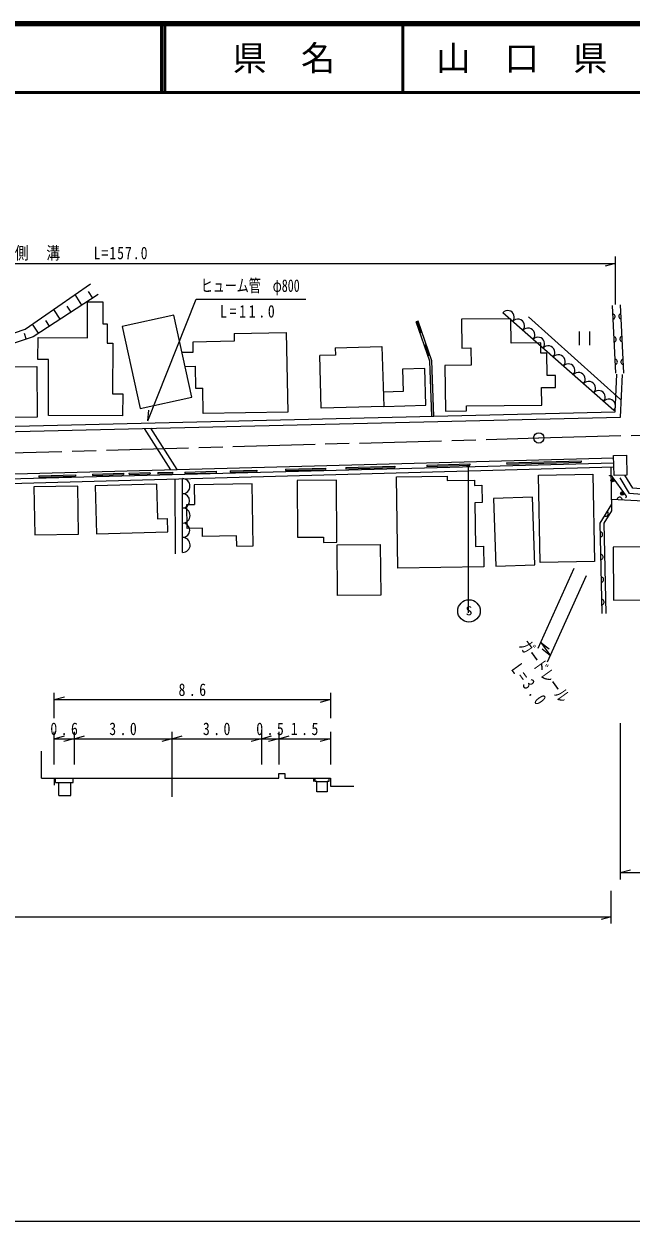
# Model space of a CAD drawing. Units: millimetres, scale not verified. Extents: x 40000 to 680000, y 20000 to 380000.
# Drawn here: x 277659 to 366336, y 205000 to 380000 of the extents above; entities that cross this region are included whole.
import ezdxf
from ezdxf.enums import TextEntityAlignment as Align

# ---------------------------------------------------------------- set-up
doc = ezdxf.new("R2010")
doc.units = ezdxf.units.MM
doc.header["$LTSCALE"] = 1000
doc.linetypes.add('CHAIN', pattern=[18.5, 12, -1.5, 3.5, -1.5])
for name, color, linetype, lineweight in [('M-BGD', 7, 'Continuous', 13), ('M-BMK', 2, 'CHAIN', 13), ('M-BMK-SRVR', 3, 'Continuous', 13), ('M-STR-HTXT', 7, 'Continuous', 13), ('M-STR-STRC', 7, 'Continuous', 13), ('M-TTL', 2, 'Continuous', 140), ('M-TTL-BAND', 7, 'Continuous', 13), ('M-TTL-LINE', 7, 'Continuous', 50)]:
    doc.layers.add(name, color=color, linetype=linetype, lineweight=lineweight)
doc.layers.add('M-TTL-TXT', color=7, linetype='Continuous')
doc.styles.add('ＭＳ ゴシック', font='')
doc.styles.get('ＭＳ ゴシック').set_extended_font_data('MS Gothic')

msp = doc.modelspace()

# ---------------------------------------------------------------- hatches: boundary and pattern name
at = {"layer": 'M-BGD'}
for points in [[(335805, 334875), (335221, 336555), (334937, 336456), (335522, 334776)], [(336975, 331516), (336390, 333196), (336107, 333097), (336691, 331418)], [(337371, 327209), (337286, 329473), (336986, 329462), (337071, 327197)], [(337541, 322680), (337456, 324944), (337156, 324933), (337241, 322669)]]:
    msp.add_hatch(color=256, dxfattribs=at).paths.add_polyline_path(points)

# ---------------------------------------------------------------- linework, layer by layer
for p, q in [((286117, 338891), (285123, 340425)), ((287699, 339915), (287083, 340865)), ((282953, 336843), (282025, 338277)), ((284535, 337867), (283958, 338757)), ((286944, 339381), (289195, 339371)), ((363835, 323505), (347606, 337790)), ((363591, 338860), (364078, 328948)), ((365280, 328948), (364793, 338919)), ((279789, 334795), (278926, 336128)), ((281371, 335819), (280834, 336649)), ((335221, 336555), (334937, 336456)), ((336940, 330704), (334937, 336456)), ((337238, 330760), (335221, 336555)), ((348780, 336910), (341562, 336830)), ((351361, 337186), (364774, 325114)), ((277990, 333947), (277723, 334746)), ((358779, 335038), (358779, 333038)), ((360299, 333038), (360299, 335038)), ((281254, 330941), (279701, 330948)), ((337541, 322680), (337238, 330760)), ((337241, 322669), (336940, 330704)), ((339139, 330091), (339214, 323385)), ((292090, 325930), (292077, 322708)), ((299120, 314840), (295254, 320872)), ((300054, 314864), (296190, 320894)), ((186242, 310373), (363837, 315232)), ((315879, 314921), (321688, 315075)), ((321688, 315075), (321694, 314875)), ((324658, 315173), (331817, 315363)), ((324658, 315173), (324661, 314973)), ((324661, 314973), (331820, 315164)), ((331817, 315363), (331820, 315164)), ((336523, 315521), (342803, 315687)), ((336523, 315521), (336526, 315321)), ((336526, 315321), (342806, 315487)), ((342803, 315687), (342806, 315487)), ((348164, 315836), (359055, 316126)), ((348164, 315836), (348169, 315636)), ((348169, 315636), (359060, 315926)), ((359055, 316126), (359060, 315926)), ((279846, 313942), (285174, 314084)), ((279846, 313942), (279850, 313742)), ((279850, 313742), (285178, 313884)), ((285174, 314084), (285178, 313884)), ((287669, 314195), (292183, 314315)), ((287669, 314195), (287673, 313995)), ((287673, 313995), (292187, 314115)), ((292183, 314315), (292187, 314115)), ((292996, 314334), (296061, 314415)), ((292996, 314334), (293007, 314134)), ((293007, 314134), (296071, 314216)), ((296061, 314415), (296071, 314216)), ((297227, 314416), (299342, 314472)), ((297227, 314416), (297233, 314216)), ((297233, 314216), (299348, 314272)), ((299342, 314472), (299348, 314272)), ((299691, 313477), (299766, 302521)), ((300838, 302736), (300801, 313507)), ((301141, 314479), (305751, 314601)), ((301141, 314479), (301148, 314279)), ((301148, 314279), (305758, 314401)), ((305751, 314601), (305758, 314401)), ((307773, 314668), (311656, 314763)), ((307773, 314668), (307777, 314468)), ((307777, 314468), (311661, 314563)), ((311656, 314763), (311661, 314563)), ((315879, 314921), (315885, 314721)), ((315885, 314721), (321694, 314875)), ((363850, 313461), (363557, 313866)), ((365260, 311509), (363850, 313461)), ((365553, 311103), (365260, 311509)), ((363509, 310529), (368139, 310307)), ((317608, 304979), (321402, 304991)), ((321402, 304991), (321405, 304215)), ((321405, 304215), (323345, 304221)), ((282068, 278516), (282068, 282234)), ((322436, 282234), (322436, 278516)), ((282068, 281234), (283568, 281654)), ((282068, 281234), (322436, 281234)), ((322436, 281234), (320936, 280814)), ((282068, 271756), (282068, 276516)), ((284982, 276516), (284982, 271756)), ((299279, 276516), (299279, 267008)), ((312337, 276516), (312337, 271756)), ((314874, 276516), (314874, 271756)), ((322436, 276516), (322436, 271756)), ((282068, 275516), (283568, 275936)), ((282068, 275516), (284982, 275516)), ((284982, 275516), (283482, 275096)), ((284982, 275516), (286482, 275936)), ((284982, 275516), (299279, 275516)), ((299279, 275516), (297779, 275096)), ((299279, 275516), (300779, 275936)), ((299279, 275516), (312337, 275516)), ((312337, 275516), (310837, 275096)), ((312337, 275516), (313837, 275936)), ((312337, 275516), (314874, 275516)), ((314874, 275516), (313374, 275096)), ((314874, 275516), (316374, 275936)), ((314874, 275516), (322436, 275516)), ((322436, 275516), (320936, 275096)), ((280200, 269756), (280200, 273686)), ((282068, 269756), (282068, 268740)), ((282247, 269129), (282247, 269756)), ((284850, 269129), (284850, 269756)), ((319936, 269756), (319936, 269256)), ((282247, 269129), (284850, 269129)), ((282745, 267232), (282745, 269129)), ((284504, 267232), (284504, 269129)), ((320436, 269256), (321936, 269256)), ((282745, 267232), (284504, 267232))]:
    msp.add_line(p, q, dxfattribs=at)
for points in [[(264085, 331408), (267487, 331832), (277852, 335383), (287401, 342004)], [(288489, 340427), (278998, 334283), (266894, 330248), (256905, 331239)], [(279701, 330948), (279715, 334141), (286921, 334110), (286944, 339381)], [(289195, 339371), (289182, 336168), (289822, 336165), (289810, 333318), (290620, 333314), (290589, 325936), (292090, 325930)], [(341562, 336830), (341609, 332627), (342940, 332642), (342968, 330134), (339139, 330091)], [(353260, 326845), (355300, 326868), (355280, 328619), (354073, 328606), (354036, 331885), (353158, 331876), (353141, 333374), (348820, 333326), (348780, 336910)], [(363691, 336808), (363786, 336845), (363863, 336897), (363939, 336981), (363983, 337063), (364011, 337161), (364004, 337288), (363968, 337383), (363916, 337460), (363832, 337536), (363750, 337580), (363652, 337607)], [(364855, 337657), (364760, 337620), (364683, 337568), (364607, 337484), (364563, 337402), (364535, 337305), (364542, 337177), (364578, 337083), (364630, 337005), (364714, 336929), (364796, 336885), (364894, 336858)], [(308362, 334755), (308383, 333615), (302314, 333502), (302343, 331988), (300764, 331959)], [(308362, 334755), (315966, 334897), (316183, 323260)], [(363854, 333504), (363948, 333541), (364026, 333593), (364102, 333677), (364146, 333759), (364173, 333856), (364167, 333984), (364130, 334079), (364078, 334156), (363994, 334232), (363912, 334276), (363814, 334303)], [(365017, 334333), (364923, 334296), (364845, 334244), (364769, 334161), (364725, 334078), (364698, 333981), (364704, 333853), (364740, 333759), (364792, 333681), (364876, 333605), (364958, 333561), (365056, 333534)], [(323141, 332628), (323171, 331574), (320871, 331507)], [(323141, 332628), (329958, 332825), (330210, 324076)], [(292077, 322708), (281220, 322754), (281254, 330941)], [(330210, 324076), (321093, 323814), (320871, 331507)], [(364016, 330200), (364110, 330237), (364188, 330289), (364264, 330372), (364308, 330455), (364335, 330552), (364329, 330680), (364292, 330774), (364240, 330852), (364157, 330928), (364074, 330972), (363977, 330999)], [(365179, 331009), (365085, 330972), (365007, 330921), (364931, 330837), (364887, 330754), (364860, 330657), (364866, 330529), (364903, 330435), (364954, 330357), (365038, 330281), (365121, 330237), (365218, 330210)], [(301199, 329925), (302666, 329952), (302725, 326760), (303784, 326780)], [(330210, 324076), (336351, 324253), (336196, 329632), (332953, 329539), (333047, 326257), (330149, 326173)], [(270281, 321077), (364040, 323312), (364273, 328792)], [(270300, 320277), (364808, 322530), (365073, 328758)], [(316183, 323260), (303854, 323030), (303784, 326780)], [(342314, 324159), (353288, 324281), (353260, 326845)], [(339214, 323385), (342322, 323419), (342314, 324159)], [(115037, 281628), (142006, 296824), (148317, 300322), (154548, 303403), (158295, 305346), (167651, 308385), (172756, 309558), (179784, 310936), (188183, 311693), (196077, 312102), (363800, 316558)], [(115381, 281018), (142346, 296212), (148642, 299702), (154870, 302782), (158566, 304698), (167838, 307710), (172902, 308873), (179883, 310242), (188233, 310995), (196104, 311403), (363819, 315858)], [(362708, 293821), (362410, 307025), (363529, 308815), (363454, 315156)], [(323345, 304221), (323316, 313295), (317582, 313277), (317608, 304979)], [(332295, 300454), (332095, 313780), (339458, 313890)], [(339458, 313890), (339468, 313235), (343452, 313295), (343464, 312536), (344556, 312552), (344594, 310030), (343500, 310014), (343596, 303633), (344774, 303651)], [(363179, 313963), (363211, 313987), (363272, 314006), (363330, 314011), (363399, 313999), (363453, 313976), (363510, 313931), (363557, 313866)], [(420133, 308072), (415433, 309096), (385939, 309769), (366101, 311380), (364762, 313643)], [(420304, 308853), (415528, 309894), (385981, 310569), (366579, 312143), (365451, 314050)], [(297041, 312733), (288074, 312495), (288261, 305454), (298658, 305730), (298606, 307694)], [(297041, 312733), (297176, 307656), (298606, 307694)], [(310984, 312771), (302520, 312633), (302566, 309763)], [(308730, 303650), (311132, 303690), (310984, 312771)], [(308730, 303650), (308705, 305169), (303735, 305088), (303716, 306274), (301519, 306238), (301462, 309745), (302566, 309763)], [(362111, 293821), (361813, 307025), (363529, 309785)], [(365066, 310454), (365039, 310552), (364994, 310634), (364918, 310718), (364841, 310770), (364746, 310806), (364618, 310812), (364521, 310785), (364439, 310741), (364355, 310665), (364303, 310587), (364267, 310493)], [(365553, 311103), (365599, 311038), (365621, 310992), (365631, 310926), (365631, 310876), (365616, 310828), (365585, 310769), (365550, 310731), (365526, 310714)], [(362460, 308065), (362558, 308042), (362651, 308040), (362762, 308066), (362845, 308108), (362923, 308173), (362990, 308282), (363014, 308380), (363015, 308474), (362989, 308584), (362947, 308667), (362882, 308745)], [(361859, 304974), (361955, 305009), (362034, 305058), (362112, 305140), (362158, 305221), (362188, 305318), (362185, 305446), (362151, 305541), (362101, 305620), (362019, 305698), (361938, 305744), (361841, 305774)], [(344774, 303651), (344819, 300642), (332295, 300454)], [(361934, 301673), (362029, 301708), (362108, 301757), (362186, 301839), (362233, 301920), (362262, 302017), (362259, 302145), (362225, 302240), (362175, 302319), (362094, 302397), (362013, 302443), (361916, 302473)], [(362009, 298373), (362104, 298407), (362183, 298457), (362261, 298538), (362307, 298619), (362337, 298716), (362334, 298844), (362300, 298939), (362250, 299018), (362168, 299096), (362087, 299143), (361991, 299172)], [(362083, 295072), (362178, 295106), (362257, 295156), (362336, 295237), (362382, 295318), (362412, 295415), (362409, 295543), (362374, 295638), (362325, 295717), (362243, 295795), (362162, 295842), (362065, 295871)], [(280200, 269756), (284985, 269756), (299235, 269756), (314874, 269756), (314874, 270425), (315748, 270425), (315748, 269756), (322436, 269756), (322436, 268573), (325832, 268573)], [(322186, 269756), (322186, 269256), (321936, 269256), (321936, 267756), (320436, 267756), (320436, 269256), (320186, 269256), (320186, 269756)]]:
    msp.add_lwpolyline(points, dxfattribs=at)
for points in [[(302198, 325422), (299575, 337429), (292006, 335776), (294628, 323769)], [(279606, 322524), (265748, 322419), (265692, 329823), (279550, 329928)], [(363871, 314006), (363790, 316923), (365659, 316975), (365740, 314058)], [(353059, 301253), (352802, 314037), (360764, 314197), (361021, 301413)], [(285514, 312445), (279109, 312340), (279225, 305304), (285629, 305409)], [(352298, 300939), (351956, 310841), (346254, 310644), (346597, 300742)], [(323459, 296431), (323402, 303850), (329708, 303898), (329765, 296479)], [(380517, 303592), (363742, 303536), (363768, 295788), (380543, 295844)]]:
    msp.add_lwpolyline(points, close=True, dxfattribs=at)
for centre, radius in [((363647, 313315), 250), ((363647, 313315), 150), ((363647, 313315), 50), ((365057, 311362), 250), ((365057, 311362), 150), ((365057, 311362), 50)]:
    msp.add_circle(centre, radius, dxfattribs=at)
for centre, radius, start, end in [((348334, 337148), 950, 318.64689, 138.64689), ((349798, 335860), 1000, 318.64689, 138.64689), ((351299, 334539), 1000, 318.64689, 138.64689), ((352763, 333250), 950, 318.64689, 138.64689), ((354227, 331962), 1000, 318.64689, 138.64689), ((355728, 330640), 1000, 318.64689, 138.64689), ((357192, 329352), 950, 318.64689, 138.64689), ((358656, 328064), 1000, 318.64689, 138.64689), ((360157, 326742), 1000, 318.64689, 138.64689), ((361621, 325454), 950, 318.64689, 138.64689), ((363085, 324166), 1000, 318.64689, 138.64689), ((300805, 312435), 1100, 270.19687, 90.19687), ((300813, 310285), 1050, 270.19687, 90.19687), ((300820, 308135), 1100, 270.19687, 90.19687), ((300827, 305986), 1050, 270.19687, 90.19687), ((300835, 303836), 1100, 270.19687, 90.19687)]:
    msp.add_arc(centre, radius, start, end, dxfattribs=at)
at = {"layer": 'M-BMK'}
msp.add_lwpolyline([(252706, 316655), (352859, 319477), (378976, 320213)], dxfattribs=at)
at = {"layer": 'M-BMK-SRVR'}
for radius in [750, 30]:
    msp.add_circle((352859, 319477), radius, dxfattribs=at)
at = {"layer": 'M-STR-HTXT'}
for p, q in [((197965, 344990), (364040, 344990)), ((364040, 344990), (362540, 344570)), ((364040, 345990), (364040, 339008)), ((295738, 322002), (295903, 323551)), ((357981, 300374), (352740, 288687)), ((354150, 286734), (359817, 299371)), ((353150, 289599), (354560, 287647)), ((353150, 289599), (354368, 288629)), ((354560, 287647), (353341, 288617)), ((364762, 277781), (364762, 254931)), ((364762, 255931), (366262, 256351)), ((364762, 255931), (408293, 255931)), ((363454, 248495), (363454, 253278)), ((79016, 249495), (363454, 249495)), ((363454, 249495), (361954, 249075))]:
    msp.add_line(p, q, dxfattribs=at)
msp.add_lwpolyline([(295738, 322002), (302825, 339782), (318842, 339782)], dxfattribs=at)
at = {"layer": 'M-STR-STRC'}
msp.add_line((342539, 315346), (342539, 293919), dxfattribs=at)
for centre, radius in [((342539, 315346), 150), ((342539, 315346), 90), ((342539, 315346), 30), ((342665, 294186), 1642)]:
    msp.add_circle(centre, radius, dxfattribs=at)
at = {"layer": 'M-TTL'}
msp.add_line((680000, 380000), (40000, 380000), dxfattribs=at)
at = {"layer": 'M-TTL-BAND'}
msp.add_line((40000, 205000), (579000, 205000), dxfattribs=at)
at = {"layer": 'M-TTL-LINE'}
for p, q in [((297750, 380000), (297750, 370000)), ((298250, 380000), (298250, 370000)), ((333000, 380000), (333000, 370000)), ((40000, 370000), (680000, 370000))]:
    msp.add_line(p, q, dxfattribs=at)

# ---------------------------------------------------------------- texts
at = {"layer": 'M-BGD', "char_height": 1833, "attachment_point": 7, "style": 'ＭＳ ゴシック'}
for s, insert in [('\\T1.51;\\W0.8;8.6', (300244, 281734)), ('\\T1.51;\\W0.8;0.6', (281516, 276016)), ('\\T1.51;\\W0.8;3.0', (290122, 276016)), ('\\T1.51;\\W0.8;3.0', (303800, 276016)), ('\\T1.51;\\W0.8;0.5', (311597, 276016)), ('\\T1.51;\\W0.8;1.5', (316647, 276016))]:
    msp.add_mtext(s, dxfattribs=dict(at, insert=insert))
at = {"layer": 'M-STR-HTXT', "style": 'ＭＳ ゴシック', "width": 0.7}
msp.add_text('ヒューム管\u3000φ800', height=1833, dxfattribs=at).set_placement((303492, 340282), align=Align.BOTTOM_LEFT)
msp.add_text('ガードレール', height=1833, rotation=305.8, dxfattribs=at).set_placement((349458, 288809), align=Align.BOTTOM_LEFT)
at = {"layer": 'M-STR-HTXT', "char_height": 1833, "attachment_point": 7, "style": 'ＭＳ ゴシック'}
for s, insert in [('\\T1.15;\\W0.8;側\u3000溝\u3000\u3000L=157.0', (276328, 345402)), ('\\T1.4;\\W0.8;L=11.0', (306306, 337046))]:
    msp.add_mtext(s, dxfattribs=dict(at, insert=insert))
at = {"layer": 'M-STR-HTXT', "insert": (348701, 285658), "char_height": 1833, "attachment_point": 7, "rotation": 305.8, "style": 'ＭＳ ゴシック'}
msp.add_mtext('\\T1.42;\\W0.8;L=3.0', dxfattribs=at)
at = {"layer": 'M-STR-STRC', "style": 'ＭＳ ゴシック', "width": 1.1}
msp.add_text('S', height=1320, dxfattribs=at).set_placement((342170, 293160), align=Align.BOTTOM_LEFT)
at = {"layer": 'M-TTL-TXT', "style": 'ＭＳ ゴシック'}
for s, p in [('県\u3000名', (315625, 375000)), ('山\u3000口\u3000県', (350375, 375000))]:
    msp.add_text(s, height=3666, dxfattribs=at).set_placement(p, align=Align.MIDDLE_CENTER)

doc.saveas('drawing.dxf')
